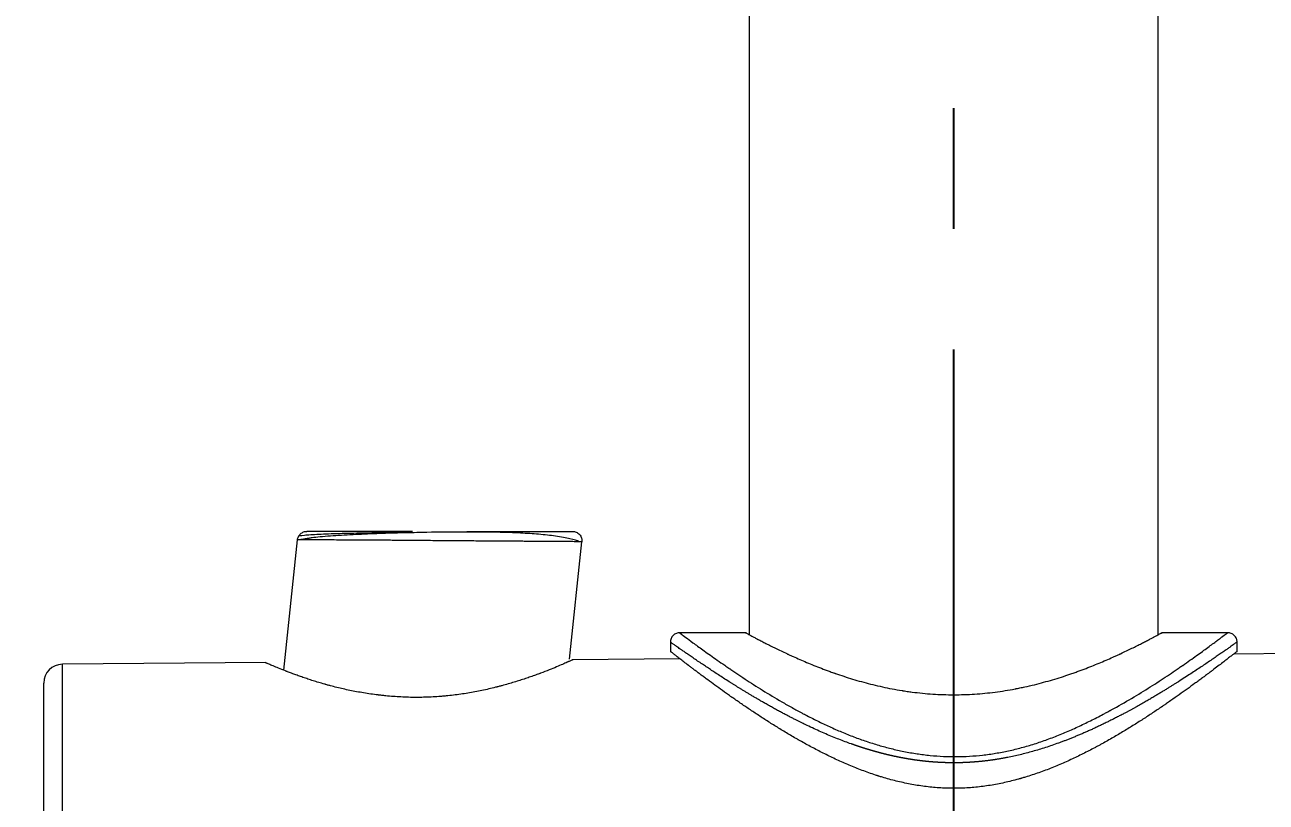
# Model space of a CAD drawing. Header units: millimetres. Extents: x 17284 to 19660, y -6011 to -2651.
# Drawn here: x 17948.9 to 18014.2, y -4049.7 to -4008.8 of the extents above; entities that cross this region are included whole.
import ezdxf

# ---------------------------------------------------------------- set-up
doc = ezdxf.new("R2010")
doc.units = ezdxf.units.MM
doc.linetypes.add('CENTERX2', pattern=[101.6, 63.5, -12.7, 12.7, -12.7])
doc.layers.add('CENTER', color=1, linetype='CENTERX2')
doc.layers.add('DIM', color=3, linetype='Continuous', lineweight=13)
doc.styles.get("Standard").update_dxf_attribs({"font": 'arial.ttf'})
doc.dimstyles.get("Standard").update_dxf_attribs({"dimtxt": 0.18, "dimasz": 0.18, "dimexe": 0.18, "dimexo": 0.0625, "dimgap": 0.09, "dimtad": 0, "dimtih": 1, "dimtoh": 1, "dimdec": 1, "dimdsep": 46, "dimtxsty": 'Standard', "dimcen": 0.09, "dimadec": 0, "dimazin": 0, "dimtfac": 1, "dimtdec": 1, "dimtofl": 0, "dimtmove": 0, "dimatfit": 3, "dimfxl": 1, "dimtolj": 1, "dimtzin": 0, "dimarcsym": 0})

# ---------------------------------------------------------------- blocks, each defined once
blk = doc.blocks.new('*D113')
at = {"layer": 'Defpoints', "color": 0, "transparency": 16777216}
for p in [(17984.973, -3879.358, 0), (17740.521, -4555.632), (17984.973, -4555.632)]:
    blk.add_point(p, dxfattribs=at)
at = {"layer": 'DIM', "color": 0, "lineweight": -2, "transparency": 16777216}
for p, q in [((17984.911, -3879.358), (17740.341, -3879.358)), ((17740.521, -3897.358), (17740.521, -4203.305)), ((17740.521, -4537.632), (17740.521, -4231.686)), ((17984.911, -4555.632), (17740.341, -4555.632))]:
    blk.add_line(p, q, dxfattribs=at)
at = {"layer": 'DIM', "color": 0, "transparency": 16777216}
for points in [[(17737.521, -3897.358), (17743.521, -3897.358), (17740.521, -3879.358)], [(17737.521, -4537.632), (17743.521, -4537.632), (17740.521, -4555.632)]]:
    blk.add_solid(points, dxfattribs=at)
at = {"layer": 'DIM', "color": 0, "transparency": 16777216, "insert": (17740.521, -4217.495), "char_height": 18, "attachment_point": 5}
blk.add_mtext('\\A1;692', dxfattribs=at)

msp = doc.modelspace()

# ---------------------------------------------------------------- linework, layer by layer
at = {"linetype": 'Continuous', "lineweight": 18, "extrusion": (-1, -2.22045e-16, -3.42573e-11)}
for p, q in [((17987.046, -3935.635, 0), (17987.046, -4040.893, 0)), ((18008.569, -4040.893, 0), (18008.569, -3935.635, 0))]:
    msp.add_line(p, q, dxfattribs=at)
at = {"linetype": 'Continuous', "lineweight": 18, "extrusion": (-1, -2.22045e-16, 0)}
for p, q in [((17962.556, -4042.765, 0), (17963.278, -4035.894, 0)), ((17969.334, -4035.452, 0), (17963.769, -4035.452, 0)), ((17972.184, -4035.452, 0), (17977.749, -4035.452, 0)), ((17977.59, -4042.178, 0), (17978.24, -4035.998, 0)), ((17978.24, -4035.998, 0), (17978.094, -4035.997, 0)), ((17982.9, -4041.261, 0), (17982.9, -4041.799, 0)), ((17986.881, -4040.786, 0), (17983.407, -4040.786, 0)), ((18012.209, -4040.786, 0), (18008.733, -4040.786, 0)), ((18012.715, -4041.799, 0), (18012.715, -4041.22, 0)), ((18017.254, -4041.872, 0), (18012.536, -4041.913, 0)), ((17961.611, -4042.358, 0), (17950.905, -4042.451, 0)), ((17983.407, -4042.167, 0), (17977.728, -4042.217, 0)), ((17977.764, -4042.217, 0), (17977.741, -4042.227, 0)), ((17975.947, -4042.959, 0), (17976.06, -4042.924, 0)), ((17949.926, -4060.799, 0), (17949.926, -4043.438, 0))]:
    msp.add_line(p, q, dxfattribs=at)
at = {"linetype": 'Continuous', "lineweight": 13, "extrusion": (-1, -2.22045e-16, 0)}
msp.add_line((17950.905, -4060.799, 0), (17950.905, -4042.451, 0), dxfattribs=at)
at = {"linetype": 'Continuous', "lineweight": 18}
msp.add_arc((17950.913, -4043.438, 0), 0.987, 90.5, 180, dxfattribs=at)
for points, knots in [([(17963.278, -4035.894, 0), (17963.284, -4035.84, 0), (17963.315, -4035.725, 0), (17963.43, -4035.57, 0), (17963.596, -4035.471, 0), (17963.714, -4035.452, 0), (17963.769, -4035.452, 0)], [0, 0, 0, 0, 0.249994, 0.499996, 0.749998, 1, 1, 1, 1]), ([(17969.109, -4035.511, 0), (17968.73, -4035.515, 0), (17967.905, -4035.525, 0), (17966.656, -4035.547, 0), (17965.409, -4035.577, 0), (17964.324, -4035.616, 0), (17963.541, -4035.665, 0), (17963.342, -4035.705, 0), (17963.327, -4035.726, 0)], [0, 0, 0, 0, 0.117308, 0.263829, 0.425216, 0.601618, 0.793138, 1, 1, 1, 1]), ([(17972.1, -4035.49, 0), (17971.991, -4035.49, 0), (17971.258, -4035.488, 0), (17970.088, -4035.507, 0), (17968.636, -4035.538, 0), (17967.391, -4035.577, 0), (17966.121, -4035.631, 0), (17964.958, -4035.704, 0), (17964.194, -4035.766, 0), (17963.972, -4035.804, 0), (17963.941, -4035.81, 0)], [0, 0, 0, 0, 0.034476, 0.229714, 0.348476, 0.481519, 0.629098, 0.791298, 0.968132, 1, 1, 1, 1]), ([(17978.095, -4035.997, 0), (17977.993, -4035.943, 0), (17977.686, -4035.844, 0), (17976.921, -4035.705, 0), (17976.015, -4035.606, 0), (17974.827, -4035.528, 0), (17973.509, -4035.49, 0), (17972.498, -4035.487, 0), (17972.1, -4035.49, 0)], [0, 0, 0, 0, 0.183834, 0.351986, 0.503786, 0.639233, 0.862347, 1, 1, 1, 1]), ([(17977.749, -4035.452, 0), (17977.81, -4035.452, 0), (17977.943, -4035.476, 0), (17978.128, -4035.604, 0), (17978.237, -4035.802, 0), (17978.246, -4035.937, 0), (17978.24, -4035.998, 0)], [0, 0, 0, 0, 0.250002, 0.500004, 0.750006, 1, 1, 1, 1]), ([(17983.394, -4040.786, 0), (17983.329, -4040.788, 0), (17983.236, -4040.807, 0), (17983.12, -4040.867, 0), (17983.04, -4040.93, 0), (17982.977, -4041.01, 0), (17982.917, -4041.126, 0), (17982.9, -4041.219, 0), (17982.9, -4041.284, 0)], [0, 0, 0, 0, 0.240961, 0.369535, 0.499992, 0.631415, 0.760777, 1, 1, 1, 1]), ([(17986.849, -4040.786, 0), (17986.849, -4040.786, 0), (17986.85, -4040.787, 0), (17986.855, -4040.789, 0), (17986.858, -4040.791, 0), (17986.86, -4040.792, 0), (17986.861, -4040.793, 0), (17986.861, -4040.793, 0), (17986.871, -4040.798, 0), (17986.898, -4040.813, 0), (17986.966, -4040.85, 0), (17987.061, -4040.901, 0), (17987.182, -4040.966, 0), (17987.28, -4041.019, 0), (17987.36, -4041.061, 0), (17987.401, -4041.083, 0), (17987.453, -4041.11, 0), (17987.479, -4041.124, 0), (17987.491, -4041.13, 0), (17987.498, -4041.134, 0), (17987.564, -4041.169, 0), (17987.7, -4041.239, 0), (17987.921, -4041.353, 0), (17988.164, -4041.475, 0), (17988.428, -4041.606, 0), (17988.715, -4041.744, 0), (17988.921, -4041.841, 0), (17989.034, -4041.894, 0), (17989.041, -4041.897, 0), (17989.054, -4041.903, 0), (17989.074, -4041.912, 0), (17989.121, -4041.934, 0), (17989.216, -4041.978, 0), (17989.411, -4042.066, 0), (17989.699, -4042.194, 0), (17990.062, -4042.349, 0), (17990.442, -4042.506, 0), (17990.84, -4042.663, 0), (17991.117, -4042.766, 0), (17991.329, -4042.844, 0), (17991.419, -4042.876, 0), (17991.519, -4042.911, 0), (17991.546, -4042.921, 0), (17991.564, -4042.927, 0), (17991.573, -4042.93, 0), (17991.619, -4042.946, 0), (17991.802, -4043.009, 0), (17992.138, -4043.121, 0), (17992.598, -4043.263, 0), (17993.069, -4043.398, 0), (17993.554, -4043.523, 0), (17994.051, -4043.639, 0), (17994.561, -4043.744, 0), (17994.911, -4043.805, 0), (17995.099, -4043.835, 0), (17995.121, -4043.839, 0), (17995.165, -4043.846, 0), (17995.243, -4043.858, 0), (17995.399, -4043.881, 0), (17995.711, -4043.924, 0), (17996.161, -4043.975, 0), (17996.704, -4044.02, 0), (17997.253, -4044.047, 0), (17997.622, -4044.053, 0), (17997.807, -4044.053, 0)], [0, 0, 0, 0, 0.015455, 0.023269, 0.027176, 0.029129, 0.029129, 0.031083, 0.031083, 0.062338, 0.093594, 0.124849, 0.156104, 0.18736, 0.18736, 0.202988, 0.210801, 0.214708, 0.216662, 0.216662, 0.218615, 0.249871, 0.281126, 0.312381, 0.343637, 0.374892, 0.406148, 0.406148, 0.408101, 0.408101, 0.410055, 0.413961, 0.421775, 0.437403, 0.468658, 0.499914, 0.531169, 0.562425, 0.59368, 0.59368, 0.609308, 0.613215, 0.615168, 0.615168, 0.617121, 0.617121, 0.624935, 0.656191, 0.687446, 0.718701, 0.749957, 0.781212, 0.812468, 0.843723, 0.843723, 0.845677, 0.84763, 0.851537, 0.859351, 0.874978, 0.906234, 0.937489, 0.968745, 1, 1, 1, 1]), ([(17997.807, -4044.053, 0), (17997.993, -4044.053, 0), (17998.361, -4044.047, 0), (17998.907, -4044.02, 0), (17999.448, -4043.976, 0), (17999.983, -4043.915, 0), (18000.512, -4043.839, 0), (18000.861, -4043.778, 0), (18001.057, -4043.741, 0), (18001.078, -4043.736, 0), (18001.111, -4043.73, 0), (18001.122, -4043.728, 0), (18001.143, -4043.724, 0), (18001.197, -4043.713, 0), (18001.337, -4043.685, 0), (18001.636, -4043.622, 0), (18002.053, -4043.525, 0), (18002.54, -4043.399, 0), (18003.013, -4043.264, 0), (18003.474, -4043.122, 0), (18003.772, -4043.023, 0), (18003.956, -4042.96, 0), (18003.993, -4042.947, 0), (18004.066, -4042.922, 0), (18004.102, -4042.909, 0), (18004.211, -4042.871, 0), (18004.425, -4042.793, 0), (18004.772, -4042.664, 0), (18005.169, -4042.507, 0), (18005.549, -4042.351, 0), (18005.913, -4042.196, 0), (18006.143, -4042.093, 0), (18006.312, -4042.017, 0), (18006.395, -4041.98, 0), (18006.49, -4041.936, 0), (18006.537, -4041.914, 0), (18006.557, -4041.905, 0), (18006.571, -4041.899, 0), (18006.684, -4041.846, 0), (18006.896, -4041.746, 0), (18007.182, -4041.608, 0), (18007.446, -4041.478, 0), (18007.688, -4041.356, 0), (18007.907, -4041.243, 0), (18008.104, -4041.141, 0), (18008.22, -4041.08, 0), (18008.288, -4041.044, 0), (18008.301, -4041.037, 0), (18008.317, -4041.028, 0), (18008.324, -4041.025, 0), (18008.337, -4041.018, 0), (18008.371, -4040.999, 0), (18008.448, -4040.958, 0), (18008.55, -4040.904, 0), (18008.645, -4040.852, 0), (18008.714, -4040.815, 0), (18008.756, -4040.792, 0), (18008.766, -4040.786, 0), (18008.766, -4040.786, 0), (18008.766, -4040.786, 0), (18008.766, -4040.786, 0)], [0, 0, 0, 0, 0.03119, 0.062381, 0.093571, 0.124761, 0.155951, 0.187142, 0.187142, 0.19104, 0.19104, 0.19299, 0.19299, 0.194939, 0.202737, 0.218332, 0.249522, 0.280712, 0.311903, 0.343093, 0.374283, 0.374283, 0.382081, 0.382081, 0.389878, 0.389878, 0.405473, 0.436664, 0.467854, 0.499044, 0.530234, 0.561425, 0.561425, 0.57702, 0.584817, 0.588716, 0.590666, 0.590666, 0.592615, 0.623805, 0.654996, 0.686186, 0.717376, 0.748566, 0.779757, 0.810947, 0.810947, 0.818744, 0.818744, 0.820694, 0.822643, 0.826542, 0.842137, 0.873327, 0.904518, 0.935708, 0.966898, 0.998088, 0.998088, 1, 1, 1, 1]), ([(18012.715, -4041.284, 0), (18012.715, -4041.22, 0), (18012.698, -4041.126, 0), (18012.638, -4041.01, 0), (18012.575, -4040.93, 0), (18012.495, -4040.867, 0), (18012.379, -4040.807, 0), (18012.286, -4040.788, 0), (18012.221, -4040.786, 0)], [0, 0, 0, 0, 0.239207, 0.368568, 0.499996, 0.630459, 0.759037, 1, 1, 1, 1]), ([(17997.807, -4048.977, 0), (17997.677, -4048.977, 0), (17997.417, -4048.973, 0), (17997.03, -4048.954, 0), (17996.647, -4048.923, 0), (17996.267, -4048.879, 0), (17995.89, -4048.825, 0), (17995.516, -4048.759, 0), (17995.145, -4048.683, 0), (17994.778, -4048.597, 0), (17994.412, -4048.501, 0), (17994.11, -4048.414, 0), (17993.93, -4048.358, 0), (17993.855, -4048.334, 0), (17993.84, -4048.329, 0), (17993.81, -4048.32, 0), (17993.765, -4048.306, 0), (17993.601, -4048.252, 0), (17993.336, -4048.162, 0), (17992.989, -4048.034, 0), (17992.648, -4047.902, 0), (17992.312, -4047.764, 0), (17991.981, -4047.621, 0), (17991.656, -4047.474, 0), (17991.336, -4047.323, 0), (17991.02, -4047.169, 0), (17990.709, -4047.011, 0), (17990.403, -4046.851, 0), (17990.101, -4046.688, 0), (17989.852, -4046.55, 0), (17989.693, -4046.46, 0), (17989.631, -4046.426, 0), (17989.607, -4046.412, 0), (17989.595, -4046.405, 0), (17989.558, -4046.384, 0), (17989.436, -4046.314, 0), (17989.22, -4046.188, 0), (17988.938, -4046.02, 0), (17988.661, -4045.852, 0), (17988.389, -4045.685, 0), (17988.122, -4045.517, 0), (17987.774, -4045.295, 0), (17987.352, -4045.019, 0), (17987.028, -4044.801, 0), (17986.789, -4044.639, 0), (17986.632, -4044.532, 0), (17986.402, -4044.373, 0), (17986.251, -4044.268, 0), (17986.168, -4044.209, 0), (17986.159, -4044.203, 0), (17986.14, -4044.19, 0), (17986.112, -4044.17, 0), (17986.048, -4044.125, 0), (17985.848, -4043.984, 0), (17985.534, -4043.759, 0), (17985.142, -4043.474, 0), (17984.898, -4043.295, 0), (17984.723, -4043.165, 0), (17984.608, -4043.08, 0), (17984.442, -4042.956, 0), (17984.284, -4042.837, 0), (17984.133, -4042.723, 0), (17984.013, -4042.632, 0), (17983.932, -4042.571, 0), (17983.898, -4042.545, 0), (17983.881, -4042.532, 0), (17983.87, -4042.524, 0), (17983.77, -4042.447, 0), (17983.601, -4042.317, 0), (17983.39, -4042.155, 0), (17983.273, -4042.064, 0), (17983.194, -4042.003, 0), (17983.145, -4041.965, 0), (17983.081, -4041.915, 0), (17983.026, -4041.872, 0), (17982.988, -4041.842, 0), (17982.969, -4041.827, 0), (17982.961, -4041.821, 0), (17982.96, -4041.82, 0), (17982.957, -4041.818, 0), (17982.953, -4041.815, 0), (17982.938, -4041.803, 0), (17982.919, -4041.788, 0), (17982.904, -4041.776, 0), (17982.9, -4041.773, 0), (17982.9, -4041.773, 0), (17982.9, -4041.773, 0), (17982.9, -4041.773, 0)], [0, 0, 0, 0, 0.015622, 0.031243, 0.046865, 0.062486, 0.078108, 0.093729, 0.109351, 0.124973, 0.140594, 0.156216, 0.164026, 0.164026, 0.165979, 0.165979, 0.167932, 0.171837, 0.187459, 0.20308, 0.218702, 0.234323, 0.249945, 0.265567, 0.281188, 0.29681, 0.312431, 0.328053, 0.343674, 0.359296, 0.367107, 0.36906, 0.36906, 0.371012, 0.371012, 0.374918, 0.390539, 0.406161, 0.421782, 0.437404, 0.453025, 0.468647, 0.49989, 0.531133, 0.531133, 0.546755, 0.562376, 0.577998, 0.577998, 0.579951, 0.579951, 0.581903, 0.585809, 0.59362, 0.624863, 0.656106, 0.687349, 0.687349, 0.70297, 0.718592, 0.734214, 0.749835, 0.765457, 0.773268, 0.777173, 0.777173, 0.779126, 0.781078, 0.812321, 0.843565, 0.874808, 0.874808, 0.890429, 0.906051, 0.921672, 0.937294, 0.945105, 0.945105, 0.947057, 0.947057, 0.94901, 0.952916, 0.968537, 0.984159, 0.99978, 0.99978, 1, 1, 1, 1]), ([(18012.715, -4041.773, 0), (18012.715, -4041.773, 0), (18012.702, -4041.784, 0), (18012.644, -4041.829, 0), (18012.578, -4041.88, 0), (18012.52, -4041.926, 0), (18012.493, -4041.947, 0), (18012.461, -4041.972, 0), (18012.452, -4041.979, 0), (18012.446, -4041.983, 0), (18012.443, -4041.986, 0), (18012.427, -4041.998, 0), (18012.389, -4042.027, 0), (18012.32, -4042.081, 0), (18012.228, -4042.152, 0), (18012.128, -4042.23, 0), (18011.982, -4042.342, 0), (18011.779, -4042.498, 0), (18011.594, -4042.639, 0), (18011.447, -4042.75, 0), (18011.371, -4042.807, 0), (18011.292, -4042.866, 0), (18011.253, -4042.896, 0), (18011.239, -4042.906, 0), (18011.212, -4042.926, 0), (18011.145, -4042.977, 0), (18011.02, -4043.07, 0), (18010.846, -4043.199, 0), (18010.667, -4043.332, 0), (18010.418, -4043.514, 0), (18010.091, -4043.752, 0), (18009.673, -4044.05, 0), (18009.378, -4044.258, 0), (18009.15, -4044.416, 0), (18009.073, -4044.469, 0), (18008.986, -4044.529, 0), (18008.976, -4044.536, 0), (18008.956, -4044.55, 0), (18008.927, -4044.57, 0), (18008.858, -4044.617, 0), (18008.719, -4044.712, 0), (18008.518, -4044.848, 0), (18008.189, -4045.067, 0), (18007.766, -4045.343, 0), (18007.415, -4045.566, 0), (18007.146, -4045.734, 0), (18006.966, -4045.846, 0), (18006.689, -4046.013, 0), (18006.408, -4046.181, 0), (18006.121, -4046.347, 0), (18005.829, -4046.514, 0), (18005.581, -4046.651, 0), (18005.405, -4046.747, 0), (18005.328, -4046.788, 0), (18005.29, -4046.808, 0), (18005.265, -4046.822, 0), (18005.137, -4046.89, 0), (18004.919, -4047.004, 0), (18004.606, -4047.163, 0), (18004.289, -4047.318, 0), (18003.968, -4047.47, 0), (18003.642, -4047.617, 0), (18003.311, -4047.76, 0), (18002.975, -4047.898, 0), (18002.634, -4048.031, 0), (18002.288, -4048.158, 0), (18001.936, -4048.279, 0), (18001.637, -4048.373, 0), (18001.456, -4048.427, 0), (18001.387, -4048.447, 0), (18001.372, -4048.452, 0), (18001.342, -4048.46, 0), (18001.288, -4048.476, 0), (18001.121, -4048.523, 0), (18000.845, -4048.595, 0), (18000.475, -4048.682, 0), (18000.103, -4048.758, 0), (17999.728, -4048.824, 0), (17999.35, -4048.879, 0), (17998.969, -4048.923, 0), (17998.585, -4048.954, 0), (17998.198, -4048.973, 0), (17997.938, -4048.977, 0), (17997.807, -4048.977, 0)], [0, 0, 0, 0, 0.030344, 0.061624, 0.092903, 0.092903, 0.108542, 0.112452, 0.114407, 0.114407, 0.116362, 0.116362, 0.124182, 0.139822, 0.155461, 0.171101, 0.186741, 0.21802, 0.249299, 0.249299, 0.264939, 0.272758, 0.272758, 0.276668, 0.276668, 0.280578, 0.296218, 0.311857, 0.327497, 0.343137, 0.374416, 0.405695, 0.436974, 0.436974, 0.452614, 0.452614, 0.454569, 0.454569, 0.456524, 0.460434, 0.468253, 0.483893, 0.499533, 0.530812, 0.562091, 0.562091, 0.577731, 0.59337, 0.60901, 0.624649, 0.640289, 0.655929, 0.663748, 0.667658, 0.667658, 0.669613, 0.671568, 0.687208, 0.702847, 0.718487, 0.734127, 0.749766, 0.765406, 0.781046, 0.796685, 0.812325, 0.827964, 0.843604, 0.851424, 0.851424, 0.852401, 0.853379, 0.855334, 0.859244, 0.874883, 0.890523, 0.906162, 0.921802, 0.937442, 0.953081, 0.968721, 0.98436, 1, 1, 1, 1]), ([(17976.06, -4042.924, 0), (17975.977, -4042.955, 0), (17975.809, -4043.017, 0), (17975.544, -4043.111, 0), (17975.268, -4043.206, 0), (17974.979, -4043.3, 0), (17974.677, -4043.394, 0), (17974.364, -4043.486, 0), (17974.092, -4043.561, 0), (17973.897, -4043.613, 0), (17973.798, -4043.638, 0), (17973.748, -4043.651, 0), (17973.723, -4043.657, 0), (17973.711, -4043.66, 0), (17973.704, -4043.662, 0), (17973.701, -4043.662, 0), (17973.7, -4043.663, 0), (17973.699, -4043.663, 0), (17973.698, -4043.663, 0), (17973.698, -4043.663, 0), (17973.698, -4043.663, 0), (17973.698, -4043.663, 0), (17973.58, -4043.693, 0), (17973.342, -4043.75, 0), (17972.98, -4043.83, 0), (17972.613, -4043.903, 0), (17972.242, -4043.969, 0), (17971.865, -4044.027, 0), (17971.483, -4044.077, 0), (17971.161, -4044.112, 0), (17970.934, -4044.133, 0), (17970.82, -4044.142, 0), (17970.762, -4044.147, 0), (17970.734, -4044.149, 0), (17970.721, -4044.15, 0), (17970.713, -4044.15, 0), (17970.709, -4044.151, 0), (17970.574, -4044.161, 0), (17970.31, -4044.177, 0), (17969.915, -4044.191, 0), (17969.518, -4044.195, 0), (17969.12, -4044.189, 0), (17968.721, -4044.173, 0), (17968.321, -4044.147, 0), (17967.987, -4044.118, 0), (17967.752, -4044.093, 0), (17967.635, -4044.08, 0), (17967.576, -4044.073, 0), (17967.547, -4044.069, 0), (17967.532, -4044.068, 0), (17967.525, -4044.067, 0), (17967.521, -4044.066, 0), (17967.519, -4044.066, 0), (17967.518, -4044.066, 0), (17967.518, -4044.066, 0), (17967.518, -4044.066, 0), (17967.517, -4044.066, 0), (17967.517, -4044.066, 0), (17967.387, -4044.05, 0), (17967.13, -4044.016, 0), (17966.753, -4043.958, 0), (17966.386, -4043.894, 0), (17966.029, -4043.824, 0), (17965.681, -4043.749, 0), (17965.343, -4043.669, 0), (17965.069, -4043.599, 0), (17964.881, -4043.548, 0), (17964.788, -4043.522, 0), (17964.742, -4043.509, 0), (17964.719, -4043.503, 0), (17964.707, -4043.499, 0), (17964.702, -4043.498, 0), (17964.699, -4043.497, 0), (17964.697, -4043.497, 0), (17964.697, -4043.496, 0), (17964.696, -4043.496, 0), (17964.696, -4043.496, 0), (17964.696, -4043.496, 0), (17964.592, -4043.467, 0), (17964.39, -4043.408, 0), (17964.1, -4043.318, 0), (17963.823, -4043.229, 0), (17963.561, -4043.14, 0), (17963.312, -4043.052, 0), (17963.077, -4042.966, 0), (17962.892, -4042.896, 0), (17962.769, -4042.849, 0), (17962.709, -4042.826, 0), (17962.679, -4042.814, 0), (17962.665, -4042.808, 0), (17962.657, -4042.805, 0), (17962.654, -4042.804, 0), (17962.652, -4042.803, 0), (17962.651, -4042.803, 0), (17962.651, -4042.803, 0), (17962.65, -4042.803, 0), (17962.65, -4042.803, 0), (17962.515, -4042.75, 0), (17962.271, -4042.653, 0), (17961.98, -4042.533, 0), (17961.837, -4042.472, 0), (17961.748, -4042.434, 0), (17961.709, -4042.417, 0), (17961.671, -4042.4, 0), (17961.654, -4042.393, 0), (17961.646, -4042.39, 0), (17961.642, -4042.388, 0), (17961.64, -4042.387, 0), (17961.64, -4042.387, 0), (17961.639, -4042.387, 0), (17961.639, -4042.387, 0), (17961.605, -4042.372, 0), (17961.579, -4042.36, 0), (17961.575, -4042.358, 0), (17961.575, -4042.358, 0)], [0, 0, 0, 0, 0.01977, 0.03954, 0.05931, 0.07908, 0.09885, 0.11862, 0.13839, 0.148275, 0.153218, 0.155689, 0.156925, 0.157542, 0.157851, 0.158006, 0.158083, 0.158122, 0.158141, 0.158151, 0.158151, 0.15816, 0.15816, 0.17793, 0.1977, 0.21747, 0.23724, 0.25701, 0.27678, 0.29655, 0.306435, 0.311378, 0.313849, 0.315085, 0.315703, 0.315703, 0.31632, 0.31632, 0.33609, 0.35586, 0.37563, 0.3954, 0.41517, 0.43494, 0.45471, 0.464596, 0.469538, 0.472009, 0.473245, 0.473863, 0.474172, 0.474326, 0.474403, 0.474442, 0.474461, 0.474471, 0.474471, 0.474481, 0.474481, 0.494251, 0.514021, 0.533791, 0.553561, 0.573331, 0.593101, 0.612871, 0.622756, 0.627698, 0.630169, 0.631405, 0.632023, 0.632332, 0.632486, 0.632563, 0.632602, 0.632621, 0.632621, 0.632641, 0.632641, 0.652411, 0.672181, 0.691951, 0.711721, 0.731491, 0.751261, 0.771031, 0.780916, 0.785858, 0.78833, 0.789565, 0.790183, 0.790492, 0.790646, 0.790724, 0.790762, 0.790762, 0.790801, 0.790801, 0.830341, 0.869881, 0.909421, 0.909421, 0.929191, 0.939076, 0.944019, 0.94649, 0.947725, 0.948343, 0.948652, 0.948652, 0.948961, 0.948961, 0.988501, 1, 1, 1, 1]), ([(17977.709, -4042.24, 0), (17977.692, -4042.248, 0), (17977.651, -4042.265, 0), (17977.583, -4042.295, 0), (17977.528, -4042.319, 0), (17977.499, -4042.332, 0), (17977.483, -4042.339, 0), (17977.476, -4042.343, 0), (17977.472, -4042.344, 0), (17977.47, -4042.345, 0), (17977.469, -4042.346, 0), (17977.468, -4042.346, 0), (17977.468, -4042.346, 0), (17977.468, -4042.346, 0), (17977.468, -4042.346, 0), (17977.468, -4042.346, 0), (17977.432, -4042.362, 0), (17977.354, -4042.396, 0), (17977.177, -4042.474, 0), (17976.912, -4042.587, 0), (17976.526, -4042.746, 0), (17976.223, -4042.863, 0), (17976.06, -4042.924, 0)], [0, 0, 0, 0, 0.099169, 0.189252, 0.234294, 0.256815, 0.268075, 0.273705, 0.27652, 0.277928, 0.278632, 0.278984, 0.27916, 0.279247, 0.279247, 0.279335, 0.279335, 0.369419, 0.459502, 0.639668, 0.819834, 1, 1, 1, 1])]:
    msp.add_open_spline(points, degree=3, knots=knots, dxfattribs=at)
at = {"linetype": 'Continuous', "lineweight": 13}
for points, knots in [([(17978.094, -4035.997, 0), (17978.052, -4035.997, 0), (17978, -4035.997, 0), (17977.871, -4035.996, 0), (17977.792, -4035.995, 0), (17977.609, -4035.994, 0), (17977.506, -4035.993, 0), (17977.277, -4035.992, 0), (17977.15, -4035.991, 0), (17976.874, -4035.989, 0), (17976.725, -4035.987, 0), (17976.484, -4035.986, 0), (17976.359, -4035.985, 0), (17976.206, -4035.984, 0), (17976.128, -4035.983, 0), (17976.088, -4035.983, 0), (17976.069, -4035.983, 0), (17976.059, -4035.983, 0), (17976.054, -4035.983, 0), (17976.051, -4035.983, 0), (17976.05, -4035.983, 0), (17976.049, -4035.983, 0), (17976.049, -4035.983, 0), (17976.049, -4035.983, 0), (17976.049, -4035.983, 0), (17976.049, -4035.983, 0), (17976.049, -4035.983, 0), (17976.049, -4035.983, 0), (17975.99, -4035.982, 0), (17975.867, -4035.981, 0), (17975.665, -4035.98, 0), (17975.445, -4035.979, 0), (17975.206, -4035.978, 0), (17974.948, -4035.977, 0), (17974.67, -4035.975, 0), (17974.372, -4035.974, 0), (17974.053, -4035.972, 0), (17973.712, -4035.969, 0), (17973.351, -4035.967, 0), (17972.968, -4035.964, 0), (17972.565, -4035.96, 0), (17972.142, -4035.957, 0), (17971.699, -4035.953, 0), (17971.392, -4035.951, 0), (17971.158, -4035.949, 0), (17971.039, -4035.948, 0), (17970.92, -4035.947, 0), (17970.84, -4035.947, 0), (17970.799, -4035.946, 0), (17970.598, -4035.945, 0), (17970.279, -4035.943, 0), (17969.819, -4035.939, 0), (17969.377, -4035.935, 0), (17968.953, -4035.932, 0), (17968.55, -4035.928, 0), (17968.168, -4035.925, 0), (17967.806, -4035.923, 0), (17967.466, -4035.92, 0), (17967.147, -4035.918, 0), (17966.848, -4035.917, 0), (17966.57, -4035.915, 0), (17966.312, -4035.914, 0), (17966.074, -4035.913, 0), (17965.854, -4035.912, 0), (17965.719, -4035.911, 0), (17965.622, -4035.91, 0), (17965.575, -4035.91, 0), (17965.521, -4035.91, 0), (17965.495, -4035.91, 0), (17965.482, -4035.91, 0), (17965.476, -4035.91, 0), (17965.473, -4035.91, 0), (17965.471, -4035.91, 0), (17965.47, -4035.91, 0), (17965.47, -4035.91, 0), (17965.47, -4035.91, 0), (17965.469, -4035.91, 0), (17965.469, -4035.91, 0), (17965.469, -4035.91, 0), (17965.469, -4035.91, 0), (17965.469, -4035.91, 0), (17965.287, -4035.908, 0), (17965.115, -4035.907, 0), (17964.793, -4035.905, 0), (17964.644, -4035.903, 0), (17964.368, -4035.901, 0), (17964.241, -4035.9, 0), (17964.012, -4035.899, 0), (17963.909, -4035.898, 0), (17963.726, -4035.897, 0), (17963.647, -4035.896, 0), (17963.511, -4035.895, 0), (17963.455, -4035.895, 0), (17963.366, -4035.895, 0), (17963.333, -4035.895, 0), (17963.289, -4035.894, 0), (17963.278, -4035.894, 0), (17963.278, -4035.894, 0)], [0, 0, 0, 0, 0.03023, 0.03023, 0.063671, 0.063671, 0.097111, 0.097111, 0.130551, 0.130551, 0.163992, 0.163992, 0.180712, 0.189072, 0.193252, 0.195342, 0.196387, 0.196909, 0.197171, 0.197301, 0.197367, 0.197399, 0.197416, 0.197424, 0.197428, 0.19743, 0.19743, 0.197432, 0.197432, 0.214152, 0.230872, 0.247592, 0.264313, 0.281033, 0.297753, 0.314473, 0.331193, 0.347913, 0.364634, 0.381354, 0.398074, 0.414794, 0.431514, 0.448234, 0.448234, 0.456595, 0.460775, 0.460775, 0.464955, 0.464955, 0.481675, 0.498395, 0.515115, 0.531835, 0.548556, 0.565276, 0.581996, 0.598716, 0.615436, 0.632156, 0.648877, 0.665597, 0.682317, 0.699037, 0.715757, 0.715757, 0.724117, 0.728297, 0.730387, 0.731432, 0.731955, 0.732216, 0.732347, 0.732412, 0.732445, 0.732461, 0.732469, 0.732473, 0.732475, 0.732475, 0.732477, 0.732477, 0.765918, 0.765918, 0.799358, 0.799358, 0.832798, 0.832798, 0.866239, 0.866239, 0.899679, 0.899679, 0.933119, 0.933119, 0.96656, 0.96656, 1, 1, 1, 1]), ([(17995.089, -4047.377, 0), (17995.079, -4047.375, 0), (17995.058, -4047.371, 0), (17995.028, -4047.365, 0), (17994.998, -4047.359, 0), (17994.968, -4047.353, 0), (17994.938, -4047.347, 0), (17994.907, -4047.341, 0), (17994.877, -4047.335, 0), (17994.847, -4047.329, 0), (17994.816, -4047.322, 0), (17994.786, -4047.316, 0), (17994.755, -4047.31, 0), (17994.725, -4047.303, 0), (17994.694, -4047.297, 0), (17994.663, -4047.29, 0), (17994.633, -4047.283, 0), (17994.602, -4047.276, 0), (17994.571, -4047.27, 0), (17994.541, -4047.263, 0), (17994.51, -4047.256, 0), (17994.479, -4047.249, 0), (17994.448, -4047.241, 0), (17994.417, -4047.234, 0), (17994.386, -4047.227, 0), (17994.355, -4047.22, 0), (17994.324, -4047.212, 0), (17994.293, -4047.205, 0), (17994.262, -4047.197, 0), (17994.231, -4047.19, 0), (17994.2, -4047.182, 0), (17994.169, -4047.174, 0), (17994.138, -4047.166, 0), (17994.106, -4047.158, 0), (17994.075, -4047.15, 0), (17994.044, -4047.142, 0), (17994.013, -4047.134, 0), (17993.981, -4047.126, 0), (17993.95, -4047.118, 0), (17993.918, -4047.11, 0), (17993.887, -4047.101, 0), (17993.855, -4047.093, 0), (17993.824, -4047.084, 0), (17993.792, -4047.076, 0), (17993.761, -4047.067, 0), (17993.729, -4047.058, 0), (17993.698, -4047.049, 0), (17993.666, -4047.04, 0), (17993.634, -4047.032, 0), (17993.602, -4047.023, 0), (17993.571, -4047.013, 0), (17993.539, -4047.004, 0), (17993.507, -4046.995, 0), (17993.475, -4046.986, 0), (17993.443, -4046.976, 0), (17993.411, -4046.967, 0), (17993.379, -4046.957, 0), (17993.348, -4046.948, 0), (17993.316, -4046.938, 0), (17993.284, -4046.929, 0), (17993.251, -4046.919, 0), (17993.219, -4046.909, 0), (17993.187, -4046.899, 0), (17993.155, -4046.889, 0), (17993.123, -4046.879, 0), (17993.091, -4046.869, 0), (17993.059, -4046.859, 0), (17993.027, -4046.848, 0), (17992.994, -4046.838, 0), (17992.962, -4046.828, 0), (17992.93, -4046.817, 0), (17992.897, -4046.806, 0), (17992.865, -4046.796, 0), (17992.833, -4046.785, 0), (17992.8, -4046.774, 0), (17992.768, -4046.764, 0), (17992.736, -4046.753, 0), (17992.703, -4046.742, 0), (17992.671, -4046.731, 0), (17992.638, -4046.72, 0), (17992.606, -4046.708, 0), (17992.573, -4046.697, 0), (17992.541, -4046.686, 0), (17992.508, -4046.674, 0), (17992.475, -4046.663, 0), (17992.443, -4046.651, 0), (17992.315, -4046.606, 0), (17992.089, -4046.523, 0), (17991.762, -4046.398, 0), (17991.425, -4046.262, 0), (17991.079, -4046.117, 0), (17990.724, -4045.962, 0), (17990.361, -4045.797, 0), (17990.079, -4045.664, 0), (17989.875, -4045.565, 0), (17989.746, -4045.502, 0), (17989.606, -4045.432, 0), (17989.454, -4045.355, 0), (17989.29, -4045.272, 0), (17989.116, -4045.183, 0), (17988.932, -4045.086, 0), (17988.738, -4044.983, 0), (17988.534, -4044.873, 0), (17988.322, -4044.757, 0), (17988.101, -4044.634, 0), (17987.924, -4044.533, 0), (17987.791, -4044.457, 0), (17987.706, -4044.408, 0), (17987.623, -4044.36, 0), (17987.541, -4044.312, 0), (17987.46, -4044.265, 0), (17987.381, -4044.219, 0), (17987.303, -4044.173, 0), (17987.226, -4044.127, 0), (17987.15, -4044.083, 0), (17987.076, -4044.038, 0), (17987.004, -4043.995, 0), (17986.932, -4043.952, 0), (17986.862, -4043.909, 0), (17986.793, -4043.868, 0), (17986.725, -4043.826, 0), (17986.659, -4043.786, 0), (17986.594, -4043.746, 0), (17986.53, -4043.706, 0), (17986.467, -4043.668, 0), (17986.405, -4043.629, 0), (17986.345, -4043.592, 0), (17986.285, -4043.555, 0), (17986.227, -4043.518, 0), (17986.17, -4043.483, 0), (17986.114, -4043.447, 0), (17985.978, -4043.361, 0), (17985.769, -4043.229, 0), (17985.497, -4043.053, 0), (17985.244, -4042.888, 0), (17985.008, -4042.733, 0), (17984.789, -4042.587, 0), (17984.562, -4042.434, 0), (17984.329, -4042.277, 0), (17984.096, -4042.118, 0), (17983.886, -4041.973, 0), (17983.699, -4041.843, 0), (17983.544, -4041.735, 0), (17983.418, -4041.647, 0), (17983.315, -4041.574, 0), (17983.224, -4041.51, 0), (17983.144, -4041.453, 0), (17983.076, -4041.405, 0), (17983.019, -4041.364, 0), (17982.973, -4041.331, 0), (17982.938, -4041.306, 0), (17982.913, -4041.289, 0), (17982.902, -4041.281, 0), (17982.9, -4041.28, 0), (17982.9, -4041.28, 0)], [0, 0, 0, 0, 0.001436, 0.002875, 0.004316, 0.005761, 0.007209, 0.008659, 0.010113, 0.01157, 0.013029, 0.014492, 0.015957, 0.017426, 0.018897, 0.020371, 0.021849, 0.023329, 0.024813, 0.026299, 0.027789, 0.029282, 0.030777, 0.032276, 0.033778, 0.035282, 0.03679, 0.038301, 0.039815, 0.041332, 0.042852, 0.044375, 0.045901, 0.04743, 0.048963, 0.050498, 0.052037, 0.053578, 0.055123, 0.056671, 0.058222, 0.059776, 0.061333, 0.062893, 0.064457, 0.066023, 0.067593, 0.069166, 0.070742, 0.072321, 0.073903, 0.075489, 0.077077, 0.078669, 0.080264, 0.081862, 0.083463, 0.085068, 0.086675, 0.088286, 0.0899, 0.091517, 0.093138, 0.094761, 0.096388, 0.098018, 0.099651, 0.101288, 0.102927, 0.10457, 0.106216, 0.107865, 0.109518, 0.111174, 0.112833, 0.114495, 0.11616, 0.117829, 0.119501, 0.121176, 0.122855, 0.124537, 0.126222, 0.12791, 0.129601, 0.131296, 0.132994, 0.149551, 0.166913, 0.185085, 0.204067, 0.223862, 0.244471, 0.265895, 0.272748, 0.280359, 0.28873, 0.29786, 0.307748, 0.318397, 0.329804, 0.34197, 0.354896, 0.368581, 0.383025, 0.398228, 0.404044, 0.409803, 0.415505, 0.42115, 0.426738, 0.43227, 0.437744, 0.443161, 0.448522, 0.453825, 0.459072, 0.464261, 0.469394, 0.47447, 0.479489, 0.484451, 0.489356, 0.494204, 0.498996, 0.503731, 0.508408, 0.513029, 0.517594, 0.522101, 0.526552, 0.530945, 0.554741, 0.577892, 0.600401, 0.622271, 0.643504, 0.664104, 0.691814, 0.718965, 0.745569, 0.771637, 0.797181, 0.816758, 0.836168, 0.855418, 0.874514, 0.893462, 0.912268, 0.930941, 0.949486, 0.968536, 0.987586, 1, 1, 1, 1]), ([(17983.384, -4040.786, 0), (17983.384, -4040.786, 0), (17983.386, -4040.79, 0), (17983.451, -4040.843, 0), (17983.685, -4041.022, 0), (17984.062, -4041.302, 0), (17984.583, -4041.68, 0), (17985.026, -4041.994, 0), (17985.394, -4042.252, 0), (17985.587, -4042.386, 0), (17985.828, -4042.552, 0), (17985.953, -4042.637, 0), (17986.016, -4042.681, 0), (17986.048, -4042.702, 0), (17986.064, -4042.713, 0), (17986.072, -4042.719, 0), (17986.076, -4042.721, 0), (17986.078, -4042.723, 0), (17986.079, -4042.724, 0), (17986.079, -4042.724, 0), (17986.08, -4042.724, 0), (17986.08, -4042.724, 0), (17986.08, -4042.724, 0), (17986.216, -4042.817, 0), (17986.494, -4043.006, 0), (17986.786, -4043.2, 0), (17987.235, -4043.494, 0), (17987.548, -4043.694, 0), (17988.201, -4044.097, 0), (17988.541, -4044.301, 0), (17989.073, -4044.605, 0), (17989.253, -4044.706, 0), (17989.529, -4044.857, 0), (17989.669, -4044.933, 0), (17989.833, -4045.02, 0), (17989.916, -4045.064, 0), (17989.958, -4045.086, 0), (17989.979, -4045.097, 0), (17989.989, -4045.103, 0), (17989.994, -4045.105, 0), (17989.997, -4045.107, 0), (17989.998, -4045.107, 0), (17989.999, -4045.108, 0), (17989.999, -4045.108, 0), (17989.999, -4045.108, 0), (17989.999, -4045.108, 0), (17989.999, -4045.108, 0), (17990.21, -4045.218, 0), (17990.631, -4045.432, 0), (17991.268, -4045.735, 0), (17991.909, -4046.017, 0), (17992.554, -4046.276, 0), (17993.203, -4046.509, 0), (17993.857, -4046.715, 0), (17994.515, -4046.894, 0), (17994.957, -4046.993, 0), (17995.179, -4047.037, 0)], [0, 0, 0, 0, 0.012428, 0.082969, 0.15351, 0.224051, 0.294591, 0.365132, 0.365132, 0.400403, 0.418038, 0.426856, 0.431264, 0.433469, 0.434571, 0.435122, 0.435398, 0.435535, 0.435604, 0.435639, 0.435656, 0.435656, 0.435673, 0.435673, 0.470944, 0.506214, 0.506214, 0.576755, 0.576755, 0.647296, 0.647296, 0.682566, 0.682566, 0.700201, 0.709019, 0.713428, 0.715632, 0.716734, 0.717285, 0.717561, 0.717699, 0.717768, 0.717802, 0.717819, 0.717828, 0.717828, 0.717837, 0.717837, 0.753107, 0.788377, 0.823648, 0.858918, 0.894189, 0.929459, 0.96473, 1, 1, 1, 1]), ([(17995.179, -4047.037, 0), (17995.411, -4047.084, 0), (17995.875, -4047.165, 0), (17996.569, -4047.252, 0), (17997.261, -4047.303, 0), (17997.952, -4047.317, 0), (17998.64, -4047.294, 0), (17999.327, -4047.235, 0), (18000.012, -4047.139, 0), (18000.695, -4047.009, 0), (18001.376, -4046.843, 0), (18002.055, -4046.644, 0), (18002.732, -4046.413, 0), (18003.407, -4046.153, 0), (18004.081, -4045.864, 0), (18004.752, -4045.55, 0), (18005.199, -4045.325, 0), (18005.533, -4045.152, 0), (18005.7, -4045.064, 0), (18005.895, -4044.96, 0), (18005.992, -4044.907, 0), (18006.041, -4044.881, 0), (18006.065, -4044.868, 0), (18006.077, -4044.861, 0), (18006.083, -4044.858, 0), (18006.086, -4044.856, 0), (18006.088, -4044.855, 0), (18006.089, -4044.855, 0), (18006.089, -4044.855, 0), (18006.089, -4044.855, 0), (18006.089, -4044.855, 0), (18006.089, -4044.854, 0), (18006.09, -4044.854, 0), (18006.463, -4044.651, 0), (18006.822, -4044.446, 0), (18007.509, -4044.04, 0), (18007.838, -4043.839, 0), (18008.465, -4043.442, 0), (18008.764, -4043.247, 0), (18009.19, -4042.962, 0), (18009.329, -4042.869, 0), (18009.53, -4042.731, 0), (18009.63, -4042.663, 0), (18009.744, -4042.585, 0), (18009.8, -4042.546, 0), (18009.828, -4042.527, 0), (18009.842, -4042.517, 0), (18009.849, -4042.512, 0), (18009.852, -4042.51, 0), (18009.854, -4042.509, 0), (18009.855, -4042.508, 0), (18009.855, -4042.508, 0), (18009.855, -4042.508, 0), (18009.856, -4042.508, 0), (18010.121, -4042.324, 0), (18010.364, -4042.153, 0), (18010.805, -4041.837, 0), (18011.004, -4041.693, 0), (18011.357, -4041.434, 0), (18011.511, -4041.32, 0), (18011.71, -4041.171, 0), (18011.801, -4041.103, 0), (18011.892, -4041.034, 0), (18011.934, -4041.002, 0), (18011.954, -4040.987, 0), (18011.964, -4040.98, 0), (18011.969, -4040.976, 0), (18011.972, -4040.974, 0), (18011.973, -4040.973, 0), (18011.973, -4040.973, 0), (18011.974, -4040.973, 0), (18011.974, -4040.973, 0), (18011.974, -4040.973, 0), (18011.974, -4040.973, 0), (18012.065, -4040.904, 0), (18012.187, -4040.814, 0), (18012.229, -4040.786, 0), (18012.231, -4040.786, 0)], [0, 0, 0, 0, 0.028033, 0.056066, 0.084099, 0.112131, 0.140164, 0.168197, 0.19623, 0.224263, 0.252296, 0.280329, 0.308361, 0.336394, 0.364427, 0.39246, 0.420493, 0.420493, 0.434509, 0.441518, 0.445022, 0.446774, 0.44765, 0.448088, 0.448307, 0.448416, 0.448471, 0.448498, 0.448512, 0.448519, 0.448522, 0.448522, 0.448526, 0.448526, 0.504592, 0.504592, 0.560657, 0.560657, 0.616723, 0.616723, 0.644756, 0.644756, 0.658772, 0.66578, 0.669285, 0.671037, 0.671913, 0.672351, 0.67257, 0.672679, 0.672734, 0.672761, 0.672761, 0.672789, 0.672789, 0.728854, 0.728854, 0.78492, 0.78492, 0.840986, 0.840986, 0.869019, 0.883035, 0.890043, 0.893547, 0.8953, 0.896176, 0.896614, 0.896833, 0.896942, 0.896997, 0.897024, 0.897024, 0.897052, 0.897052, 0.953117, 1, 1, 1, 1]), ([(18012.715, -4041.281, 0), (18012.715, -4041.28, 0), (18012.711, -4041.283, 0), (18012.691, -4041.297, 0), (18012.651, -4041.325, 0), (18012.59, -4041.368, 0), (18012.509, -4041.427, 0), (18012.407, -4041.5, 0), (18012.284, -4041.587, 0), (18012.138, -4041.689, 0), (18011.971, -4041.806, 0), (18011.781, -4041.938, 0), (18011.568, -4042.084, 0), (18011.332, -4042.245, 0), (18011.085, -4042.412, 0), (18010.831, -4042.584, 0), (18010.568, -4042.758, 0), (18010.281, -4042.947, 0), (18009.968, -4043.151, 0), (18009.705, -4043.318, 0), (18009.505, -4043.445, 0), (18009.375, -4043.527, 0), (18009.237, -4043.613, 0), (18009.092, -4043.703, 0), (18008.938, -4043.798, 0), (18008.775, -4043.897, 0), (18008.603, -4044.001, 0), (18008.423, -4044.109, 0), (18008.233, -4044.221, 0), (18008.033, -4044.337, 0), (18007.855, -4044.44, 0), (18007.703, -4044.527, 0), (18007.579, -4044.597, 0), (18007.455, -4044.666, 0), (18007.329, -4044.736, 0), (18007.202, -4044.806, 0), (18007.074, -4044.876, 0), (18006.944, -4044.947, 0), (18006.825, -4045.011, 0), (18006.716, -4045.069, 0), (18006.619, -4045.12, 0), (18006.521, -4045.172, 0), (18006.422, -4045.223, 0), (18006.324, -4045.274, 0), (18006.225, -4045.324, 0), (18006.125, -4045.374, 0), (18006.026, -4045.424, 0), (18005.926, -4045.474, 0), (18005.826, -4045.523, 0), (18005.693, -4045.588, 0), (18005.527, -4045.668, 0), (18005.329, -4045.761, 0), (18005.133, -4045.852, 0), (18004.939, -4045.94, 0), (18004.748, -4046.024, 0), (18004.559, -4046.106, 0), (18004.374, -4046.185, 0), (18004.191, -4046.261, 0), (18004.011, -4046.334, 0), (18003.835, -4046.404, 0), (18003.661, -4046.471, 0), (18003.492, -4046.535, 0), (18003.265, -4046.619, 0), (18002.981, -4046.719, 0), (18002.637, -4046.833, 0), (18002.297, -4046.94, 0), (18001.96, -4047.038, 0), (18001.627, -4047.129, 0), (18001.298, -4047.212, 0), (18000.974, -4047.286, 0), (18000.737, -4047.336, 0), (18000.588, -4047.365, 0), (18000.525, -4047.377, 0), (18000.463, -4047.388, 0), (18000.4, -4047.4, 0), (18000.338, -4047.411, 0), (18000.275, -4047.422, 0), (18000.213, -4047.433, 0), (18000.15, -4047.443, 0), (18000.088, -4047.453, 0), (18000.025, -4047.463, 0), (17999.963, -4047.472, 0), (17999.901, -4047.482, 0), (17999.838, -4047.491, 0), (17999.776, -4047.499, 0), (17999.714, -4047.508, 0), (17999.652, -4047.516, 0), (17999.59, -4047.524, 0), (17999.527, -4047.532, 0), (17999.465, -4047.539, 0), (17999.403, -4047.546, 0), (17999.341, -4047.553, 0), (17999.279, -4047.559, 0), (17999.217, -4047.566, 0), (17999.156, -4047.572, 0), (17999.094, -4047.578, 0), (17999.032, -4047.583, 0), (17998.97, -4047.588, 0), (17998.908, -4047.593, 0), (17998.847, -4047.598, 0), (17998.785, -4047.602, 0), (17998.724, -4047.607, 0), (17998.662, -4047.61, 0), (17998.601, -4047.614, 0), (17998.539, -4047.617, 0), (17998.478, -4047.62, 0), (17998.417, -4047.623, 0), (17998.356, -4047.626, 0), (17998.294, -4047.628, 0), (17998.233, -4047.63, 0), (17998.172, -4047.632, 0), (17998.111, -4047.633, 0), (17998.05, -4047.634, 0), (17997.99, -4047.635, 0), (17997.929, -4047.636, 0), (17997.868, -4047.636, 0), (17997.828, -4047.636, 0), (17997.807, -4047.636, 0)], [0, 0, 0, 0, 0.015368, 0.036586, 0.057767, 0.079956, 0.102428, 0.125198, 0.148279, 0.171686, 0.19543, 0.219525, 0.243982, 0.268813, 0.294028, 0.315776, 0.338336, 0.361714, 0.385913, 0.410938, 0.419678, 0.428812, 0.43834, 0.448263, 0.45858, 0.469292, 0.480399, 0.4919, 0.503797, 0.516088, 0.528775, 0.536074, 0.543374, 0.550675, 0.557979, 0.565284, 0.57259, 0.579898, 0.587208, 0.592631, 0.598036, 0.603422, 0.60879, 0.61414, 0.619471, 0.624784, 0.630079, 0.635355, 0.640614, 0.645853, 0.656266, 0.666455, 0.676423, 0.686169, 0.695693, 0.704996, 0.714077, 0.722937, 0.731577, 0.739995, 0.748194, 0.756172, 0.76393, 0.779891, 0.795509, 0.810788, 0.825732, 0.840345, 0.854631, 0.868594, 0.882239, 0.884894, 0.887543, 0.890188, 0.892828, 0.895464, 0.898094, 0.900721, 0.903342, 0.905959, 0.908572, 0.91118, 0.913784, 0.916383, 0.918978, 0.921569, 0.924155, 0.926737, 0.929316, 0.93189, 0.93446, 0.937025, 0.939587, 0.942146, 0.9447, 0.94725, 0.949796, 0.952339, 0.954878, 0.957414, 0.959945, 0.962474, 0.964998, 0.967519, 0.970037, 0.972552, 0.975063, 0.97757, 0.980075, 0.982576, 0.985074, 0.987569, 0.990062, 0.992551, 0.995037, 0.99752, 1, 1, 1, 1]), ([(17997.807, -4047.636, 0), (17997.797, -4047.636, 0), (17997.776, -4047.636, 0), (17997.744, -4047.636, 0), (17997.713, -4047.636, 0), (17997.681, -4047.636, 0), (17997.649, -4047.636, 0), (17997.618, -4047.635, 0), (17997.586, -4047.635, 0), (17997.555, -4047.634, 0), (17997.523, -4047.633, 0), (17997.491, -4047.633, 0), (17997.46, -4047.632, 0), (17997.428, -4047.631, 0), (17997.396, -4047.63, 0), (17997.364, -4047.629, 0), (17997.333, -4047.628, 0), (17997.301, -4047.627, 0), (17997.269, -4047.626, 0), (17997.237, -4047.625, 0), (17997.206, -4047.623, 0), (17997.174, -4047.622, 0), (17997.142, -4047.62, 0), (17997.11, -4047.619, 0), (17997.078, -4047.617, 0), (17997.046, -4047.616, 0), (17997.015, -4047.614, 0), (17996.983, -4047.612, 0), (17996.951, -4047.61, 0), (17996.919, -4047.608, 0), (17996.887, -4047.606, 0), (17996.855, -4047.604, 0), (17996.823, -4047.602, 0), (17996.791, -4047.599, 0), (17996.759, -4047.597, 0), (17996.727, -4047.595, 0), (17996.695, -4047.592, 0), (17996.663, -4047.59, 0), (17996.631, -4047.587, 0), (17996.599, -4047.584, 0), (17996.567, -4047.582, 0), (17996.535, -4047.579, 0), (17996.503, -4047.576, 0), (17996.471, -4047.573, 0), (17996.439, -4047.57, 0), (17996.407, -4047.567, 0), (17996.375, -4047.563, 0), (17996.343, -4047.56, 0), (17996.311, -4047.557, 0), (17996.279, -4047.553, 0), (17996.247, -4047.55, 0), (17996.215, -4047.546, 0), (17996.183, -4047.543, 0), (17996.151, -4047.539, 0), (17996.119, -4047.535, 0), (17996.086, -4047.531, 0), (17996.054, -4047.527, 0), (17996.022, -4047.523, 0), (17995.99, -4047.519, 0), (17995.958, -4047.515, 0), (17995.926, -4047.511, 0), (17995.894, -4047.507, 0), (17995.861, -4047.502, 0), (17995.829, -4047.498, 0), (17995.797, -4047.493, 0), (17995.765, -4047.489, 0), (17995.733, -4047.484, 0), (17995.701, -4047.48, 0), (17995.668, -4047.475, 0), (17995.636, -4047.47, 0), (17995.604, -4047.465, 0), (17995.572, -4047.46, 0), (17995.54, -4047.455, 0), (17995.507, -4047.45, 0), (17995.475, -4047.445, 0), (17995.443, -4047.439, 0), (17995.411, -4047.434, 0), (17995.379, -4047.429, 0), (17995.346, -4047.423, 0), (17995.314, -4047.418, 0), (17995.282, -4047.412, 0), (17995.25, -4047.406, 0), (17995.217, -4047.4, 0), (17995.185, -4047.395, 0), (17995.153, -4047.389, 0), (17995.121, -4047.383, 0), (17995.099, -4047.379, 0), (17995.089, -4047.377, 0)], [0, 0, 0, 0, 0.011472, 0.02295, 0.034433, 0.045922, 0.057416, 0.068916, 0.080421, 0.091932, 0.103449, 0.114972, 0.126501, 0.138035, 0.149576, 0.161123, 0.172676, 0.184235, 0.195801, 0.207372, 0.21895, 0.230535, 0.242126, 0.253724, 0.265328, 0.276939, 0.288556, 0.30018, 0.311812, 0.32345, 0.335095, 0.346747, 0.358406, 0.370072, 0.381745, 0.393426, 0.405114, 0.416809, 0.428511, 0.440222, 0.451939, 0.463664, 0.475397, 0.487137, 0.498885, 0.510641, 0.522405, 0.534177, 0.545956, 0.557744, 0.56954, 0.581343, 0.593155, 0.604975, 0.616804, 0.628641, 0.640486, 0.652339, 0.664201, 0.676072, 0.687951, 0.699839, 0.711736, 0.723641, 0.735555, 0.747478, 0.75941, 0.771351, 0.783301, 0.79526, 0.807228, 0.819205, 0.831191, 0.843187, 0.855192, 0.867207, 0.879231, 0.891264, 0.903307, 0.91536, 0.927422, 0.939494, 0.951575, 0.963667, 0.975768, 0.987879, 1, 1, 1, 1])]:
    msp.add_open_spline(points, degree=3, knots=knots, dxfattribs=at)
at = {"linetype": 'Continuous', "lineweight": 18}
msp.add_open_spline([(17963.941, -4035.81, 0), (17963.422, -4035.895, 0)], degree=1, dxfattribs=at)
at = {"layer": 'CENTER', "ltscale": 0.5}
msp.add_line((17997.807, -4565.632), (17997.807, -3869.358), dxfattribs=at)

# ---------------------------------------------------------------- dimensions: what is measured, and where the dimension line sits
at = {"layer": 'DIM', "color": 3}
dim = msp.add_linear_dim(base=(17740.521, -4555.632), p1=(17984.973, -3879.358, 0), p2=(17984.973, -4555.632), angle=90, text='692', dimstyle='Standard', override={"dimtxt": 18, "dimasz": 18, "dimgap": 5}, dxfattribs=at)
dim.commit()
dim.dimension.update_dxf_attribs({"geometry": '*D113', "text_midpoint": (17740.521, -4217.495)})

doc.saveas('drawing.dxf')
